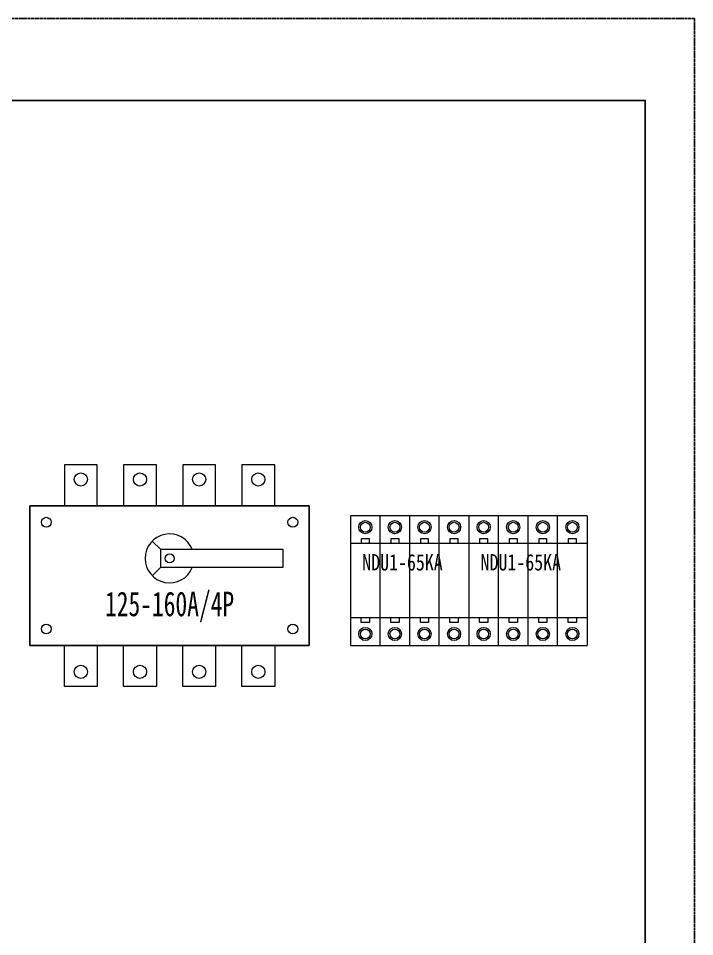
# Model space of a CAD drawing. Extents: x 417034 to 417734, y 296168 to 297468.
# Drawn here: x 417323 to 417734, y 296909 to 297468 of the extents above; entities that cross this region are included whole.
import ezdxf

# ---------------------------------------------------------------- set-up
doc = ezdxf.new("R2010")
doc.units = 0
doc.header["$MEASUREMENT"] = 0
doc.linetypes.add('DASHED', pattern=[0.75, 0.5, -0.25])
doc.layers.add('E-UNIV-NOTE', color=6, linetype='Continuous')
doc.layers.add('布置图', color=30, linetype='Continuous')
doc.layers.add('细线', color=7, linetype='Continuous', lineweight=0)
doc.styles.add('宋体', font='', dxfattribs={"width": 0.8})
doc.styles.get('宋体').set_extended_font_data('NSimSun')

# ---------------------------------------------------------------- blocks, each defined once
blk = doc.blocks.new('Manufacturer上海良信PartName电涌保护器SeriesNDU1ShellFrameLimitingCurrentRemarkPartTypeMinCurrent0MaxCurrent0Poles4PMinPower0MaxPower0LibType3DelFlgfalseUpdateDate2023-01-0100000')
at = {"color": 7, "linetype": 'Continuous', "lineweight": 15}
for p, q in [((-18, 39.5), (-36, 39.5)), ((-36, 39.5), (-36, 22.5)), ((-18, 22.5), (-18, 39.5)), ((36, 39.5), (-18, 39.5)), ((0, 22.5), (0, 39.5)), ((18, 22.5), (18, 39.5)), ((36, 39.5), (36, 22.5)), ((-36, 22.5), (-36, -22.5)), ((-18, 22.5), (-36, 22.5)), ((-24.5, 25.5), (-29.5, 25.5)), ((-29.5, 25.5), (-29.5, 22.5)), ((-24.5, 22.5), (-24.5, 25.5)), ((-18, -22.5), (-18, 22.5)), ((36, 22.5), (-18, 22.5)), ((-6.5, 25.5), (-11.5, 25.5)), ((-11.5, 25.5), (-11.5, 22.5)), ((-6.5, 22.5), (-6.5, 25.5)), ((0, -22.5), (0, 22.5)), ((11.5, 25.5), (6.5, 25.5)), ((6.5, 25.5), (6.5, 22.5)), ((11.5, 22.5), (11.5, 25.5)), ((18, -22.5), (18, 22.5)), ((29.5, 25.5), (24.5, 25.5)), ((24.5, 25.5), (24.5, 22.5)), ((29.5, 22.5), (29.5, 25.5)), ((36, 22.5), (36, -22.5)), ((-36, -22.5), (-18, -22.5)), ((-36, -22.5), (-36, -39.5)), ((-29.5, -25.5), (-29.5, -22.5)), ((-24.5, -25.5), (-29.5, -25.5)), ((-24.5, -22.5), (-24.5, -25.5)), ((-18, -39.5), (-18, -22.5)), ((-18, -22.5), (36, -22.5)), ((-11.5, -25.5), (-11.5, -22.5)), ((-6.5, -25.5), (-11.5, -25.5)), ((-6.5, -22.5), (-6.5, -25.5)), ((0, -39.5), (0, -22.5)), ((6.5, -25.5), (6.5, -22.5)), ((11.5, -25.5), (6.5, -25.5)), ((11.5, -22.5), (11.5, -25.5)), ((18, -39.5), (18, -22.5)), ((24.5, -25.5), (24.5, -22.5)), ((29.5, -25.5), (24.5, -25.5)), ((29.5, -22.5), (29.5, -25.5)), ((36, -22.5), (36, -39.5)), ((-36, -39.5), (-18, -39.5)), ((-18, -39.5), (36, -39.5))]:
    blk.add_line(p, q, dxfattribs=at)
for centre, radius in [((-27, 32.5), 4), ((-27, 32.5), 3), ((-9, 32.5), 4), ((-9, 32.5), 3), ((9, 32.5), 4), ((9, 32.5), 3), ((27, 32.5), 4), ((27, 32.5), 3), ((-27, -32.5), 4), ((-27, -32.5), 3), ((-9, -32.5), 4), ((-9, -32.5), 3), ((9, -32.5), 4), ((9, -32.5), 3), ((27, -32.5), 4), ((27, -32.5), 3)]:
    blk.add_circle(centre, radius, dxfattribs=at)
at = {"layer": 'E-UNIV-NOTE', "style": '宋体', "width": 0.8}
blk.add_text('NDU1-65KA', height=10, dxfattribs=at).set_placement((-28.89, 6.15))
blk = doc.blocks.new('Manufacturer光辉PartName隔离开关Series160ShellFrameLimitingCurrentRemarkPartTypeMinCurrent100MaxCurrent160Poles4PMinPower0MaxPower0LibType2DelFlgfalseUpdateDate')
at = {"layer": '细线', "color": 7}
for p, q in [((-5.6, 16.06), (-10.54, 21)), ((-5.6, 16.06), (-5.6, 4.86)), ((-5.6, 16.06), (68.96, 16.06)), ((68.96, 16.06), (68.96, 4.86)), ((-5.6, 4.86), (-10.54, -0.08)), ((68.96, 4.86), (-5.6, 4.86))]:
    blk.add_line(p, q, dxfattribs=at)
for points in [[(-64, 42.5), (-44, 42.5), (-44, 67.5), (-64, 67.5)], [(-28, 42.5), (-8, 42.5), (-8, 67.5), (-28, 67.5)], [(8, 42.5), (28, 42.5), (28, 67.5), (8, 67.5)], [(44, 42.5), (64, 42.5), (64, 67.5), (44, 67.5)], [(-85, -42.5), (85, -42.5), (85, 42.5), (-85, 42.5)], [(-85, 42.5), (85, 42.5), (85, -42.5), (-85, -42.5)], [(-64, -42.5), (-44, -42.5), (-44, -67.5), (-64, -67.5)], [(-28, -42.5), (-8, -42.5), (-8, -67.5), (-28, -67.5)], [(8, -42.5), (28, -42.5), (28, -67.5), (8, -67.5)], [(44, -42.5), (64, -42.5), (64, -67.5), (44, -67.5)]]:
    blk.add_lwpolyline(points, close=True, dxfattribs=at)
for centre, radius in [((-54, 58.56), 4.01), ((-18, 58.56), 4.01), ((18, 58.56), 4.01), ((54, 58.56), 4.01), ((-75, 32.5), 3), ((75, 32.5), 3), ((0, 10.46), 2.75), ((-75, -32.5), 3), ((75, -32.5), 3), ((-54, -58.56), 4.01), ((-18, -58.56), 4.01), ((18, -58.56), 4.01), ((54, -58.56), 4.01)]:
    blk.add_circle(centre, radius, dxfattribs=at)
blk.add_arc((0, 10.46), 14.9, 22.0726, 337.9274, dxfattribs=at)
at = {"layer": '细线', "color": 7, "insert": (-85, -9.72), "char_height": 15, "width": 170, "attachment_point": 1}
blk.add_mtext('\\pxqc;{\\fFangSong_GB2312|b0|i0|c134|p49;\\W0.7;125-160A/4P}', dxfattribs=at)

msp = doc.modelspace()

# ---------------------------------------------------------------- linework, layer by layer
at = {"color": 2}
msp.add_lwpolyline([(417064.32, 297417.75), (417704.32, 297417.75), (417704.32, 296217.75), (417064.32, 296217.75)], close=True, dxfattribs=at)
at = {"layer": '布置图', "linetype": 'DASHED'}
msp.add_lwpolyline([(417034.32, 297467.75), (417734.32, 297467.75), (417734.32, 296167.75), (417034.32, 296167.75)], close=True, dxfattribs=at)

# ---------------------------------------------------------------- block references
for name, p in [('Manufacturer光辉PartName隔离开关Series160ShellFrameLimitingCurrentRemarkPartTypeMinCurrent100MaxCurrent160Poles4PMinPower0MaxPower0LibType2DelFlgfalseUpdateDate', (417414.86, 297128.44)), ('Manufacturer上海良信PartName电涌保护器SeriesNDU1ShellFrameLimitingCurrentRemarkPartTypeMinCurrent0MaxCurrent0Poles4PMinPower0MaxPower0LibType3DelFlgfalseUpdateDate2023-01-0100000', (417560.96, 297125.41)), ('Manufacturer上海良信PartName电涌保护器SeriesNDU1ShellFrameLimitingCurrentRemarkPartTypeMinCurrent0MaxCurrent0Poles4PMinPower0MaxPower0LibType3DelFlgfalseUpdateDate2023-01-0100000', (417632.96, 297125.41))]:
    msp.add_blockref(name, p)

doc.saveas('drawing.dxf')
